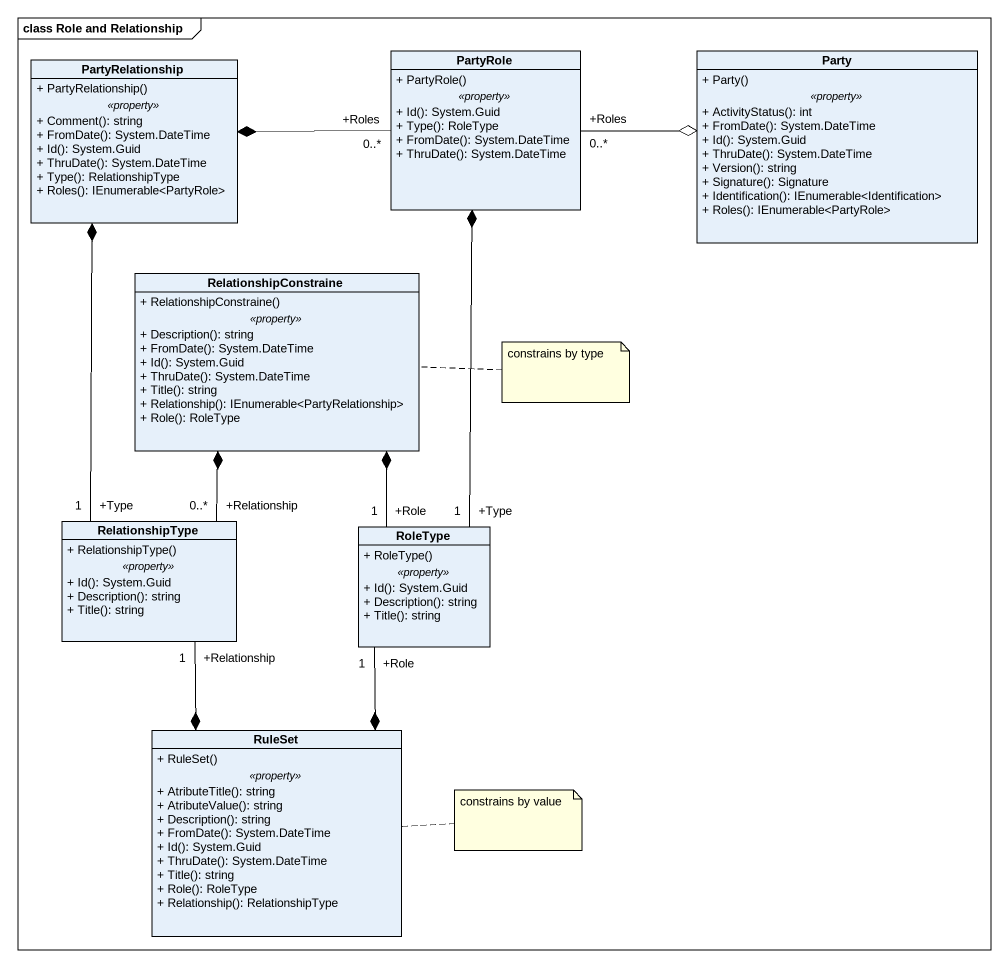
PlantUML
@startuml
mainframe class Role and Relationship
hide circle
hide empty members
skinparam classAttributeIconSize 0
class PartyRelationship {
  + PartyRelationship()
  .. <<property>> ..
  + Comment(): string
  + FromDate(): System.DateTime
  + Id(): System.Guid
  + ThruDate(): System.DateTime
  + Type(): RelationshipType
  + Roles(): IEnumerable<PartyRole>
}
class PartyRole {
  + PartyRole()
  .. <<property>> ..
  + Id(): System.Guid
  + Type(): RoleType
  + FromDate(): System.DateTime
  + ThruDate(): System.DateTime
}
class Party {
  + Party()
  .. <<property>> ..
  + ActivityStatus(): int
  + FromDate(): System.DateTime
  + Id(): System.Guid
  + ThruDate(): System.DateTime
  + Version(): string
  + Signature(): Signature
  + Identification(): IEnumerable<Identification>
  + Roles(): IEnumerable<PartyRole>
}
class RelationshipConstraine {
  + RelationshipConstraine()
  .. <<property>> ..
  + Description(): string
  + FromDate(): System.DateTime
  + Id(): System.Guid
  + ThruDate(): System.DateTime
  + Title(): string
  + Relationship(): IEnumerable<PartyRelationship>
  + Role(): RoleType
}
class RelationshipType {
  + RelationshipType()
  .. <<property>> ..
  + Id(): System.Guid
  + Description(): string
  + Title(): string
}
class RoleType {
  + RoleType()
  .. <<property>> ..
  + Id(): System.Guid
  + Description(): string
  + Title(): string
}
class RuleSet {
  + RuleSet()
  .. <<property>> ..
  + AtributeTitle(): string
  + AtributeValue(): string
  + Description(): string
  + FromDate(): System.DateTime
  + Id(): System.Guid
  + ThruDate(): System.DateTime
  + Title(): string
  + Role(): RoleType
  + Relationship(): RelationshipType
}
PartyRole "+Roles\n0..*" -left-* PartyRelationship
PartyRole "+Roles\n0..*" -right-o Party
RelationshipType "+Type\n1" -up-* PartyRelationship
RelationshipType "+Relationship\n0..*" -up-* RelationshipConstraine
RelationshipType "+Relationship\n1" --* RuleSet
RoleType "+Type\n1" -up-* PartyRole
RoleType "+Role\n1" -up-* RelationshipConstraine
RoleType "+Role\n1" --* RuleSet
note right of RelationshipConstraine : constrains by type
note right of RuleSet : constrains by value
@enduml
